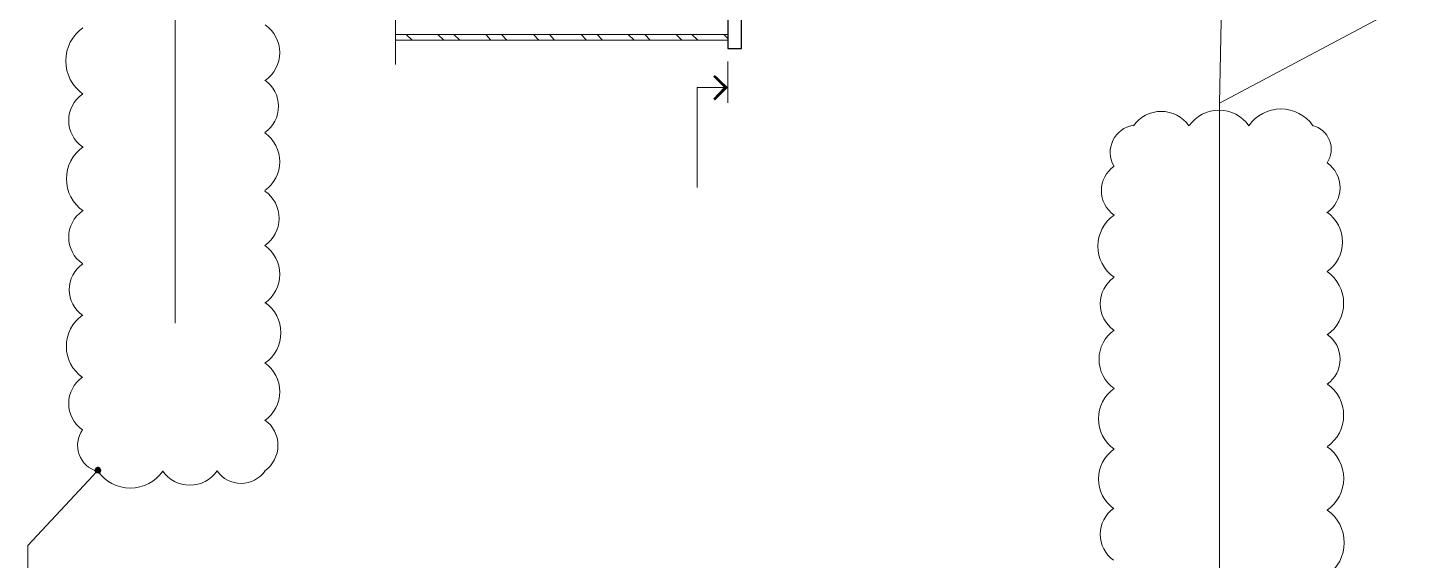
# Model space of a CAD drawing. Header units: millimetres. Extents: x -356862 to 418287, y 0 to 839748.
# Drawn here: x 28.583 to 32.504, y 21.087 to 22.592 of the extents above; entities that cross this region are included whole.
import ezdxf

# ---------------------------------------------------------------- set-up
doc = ezdxf.new("R2010")
doc.units = ezdxf.units.MM
doc.layers.add('PDF _Геометрия', color=7, linetype='Continuous', true_color=0xbababa)
doc.layers.add('PDF _Сплошная заливка', color=7, linetype='Continuous', true_color=0xf50000)

msp = doc.modelspace()

# ---------------------------------------------------------------- linework, layer by layer
at = {"layer": 'PDF _Геометрия', "color": 7, "lineweight": 5}
msp.add_lwpolyline([(29.6229, 32.3228), (29.6229, 32.2545), (29.6229, 27.463), (29.5096, 27.4347), (29.7379, 27.378), (29.6229, 27.3497), (29.6229, 22.5565), (29.6229, 22.4882)], dxfattribs=at)
at = {"layer": 'PDF _Геометрия', "color": 251, "lineweight": 20, "true_color": 0x545454}
for points in [[(30.1546, 25.1848), (30.1379, 25.1731), (28.9996, 24.3698), (28.9996, 24.2981), (28.9996, 21.7566)], [(31.9795, 23.6115), (31.9778, 23.5932), (31.9528, 22.3782)], [(33.5294, 23.2165), (33.5128, 23.2082), (31.9528, 22.3782), (31.9528, 22.3049), (31.9528, 19.5583)]]:
    msp.add_lwpolyline(points, dxfattribs=at)
at = {"layer": 'PDF _Геометрия', "color": 7, "lineweight": 13}
msp.add_lwpolyline([(29.6229, 22.5565), (30.5629, 22.5565), (30.5629, 22.5732), (29.6229, 22.5732), (30.5629, 22.5732), (30.5629, 22.7532)], dxfattribs=at)
at = {"layer": 'PDF _Геометрия', "color": 7, "lineweight": 25}
msp.add_lwpolyline([(30.5629, 22.5332), (30.6012, 22.5332), (30.6012, 22.7532), (30.5629, 22.7532)], close=True, dxfattribs=at)
at = {"layer": 'PDF _Геометрия', "color": 8, "lineweight": 9, "true_color": 0x808080}
for points in [[(29.6246, 22.5565), (29.6229, 22.5582)], [(29.6696, 22.5565), (29.6529, 22.5732)], [(29.7596, 22.5565), (29.7429, 22.5732)], [(29.8046, 22.5565), (29.7879, 22.5732)], [(29.8929, 22.5565), (29.8779, 22.5732)], [(29.9379, 22.5565), (29.9229, 22.5732)], [(30.0279, 22.5565), (30.0129, 22.5732)], [(30.0729, 22.5565), (30.0579, 22.5732)], [(30.1629, 22.5565), (30.1479, 22.5732)], [(30.2079, 22.5565), (30.1929, 22.5732)], [(30.2979, 22.5565), (30.2812, 22.5732)], [(30.3429, 22.5565), (30.3279, 22.5732)], [(30.4329, 22.5565), (30.4162, 22.5732)], [(30.4779, 22.5565), (30.4612, 22.5732)], [(30.5629, 22.5615), (30.5512, 22.5732)]]:
    msp.add_lwpolyline(points, dxfattribs=at)
at = {"layer": 'PDF _Геометрия', "color": 112, "lineweight": 5, "true_color": 0x00b85c}
for points in [[(30.5629, 22.4965), (30.5629, 22.3799)], [(30.5629, 22.4232), (30.4762, 22.4232), (30.4762, 22.1399)]]:
    msp.add_lwpolyline(points, dxfattribs=at)
at = {"layer": 'PDF _Геометрия', "color": 1, "lineweight": 20}
for points in [[(32.2172, 22.315, 0.52054), (32.0356, 22.315, 0.52054), (31.8674, 22.3152)], [(32.2573, 22.0694, 0.52054), (32.2573, 22.21, 0.52057), (32.216, 22.3153)], [(31.6548, 22.2003, 0.52054), (31.6548, 22.0624, 0.52054), (31.6547, 21.8867)], [(29.2533, 21.8135, 0.52054), (29.2533, 21.9759, 0.52054), (29.2537, 22.1302)], [(32.2573, 21.7236, 0.52054), (32.2573, 21.9025, 0.52054), (32.2568, 22.0703)], [(31.6552, 21.7373, 0.52054), (31.6552, 21.5721, 0.52054), (31.655, 21.4011)], [(28.7376, 21.6041, 0.52054), (28.7376, 21.4553, 0.520571), (28.7799, 21.3382)], [(32.2576, 21.0442, 0.52054), (32.2576, 21.2285, 0.52054), (32.2573, 21.4075)], [(28.9643, 21.339, 0.52054), (29.1185, 21.339, 0.52054), (29.254, 21.3391)]]:
    msp.add_lwpolyline(points, format="xyb", dxfattribs=at)
msp.add_lwpolyline([(28.7746, 21.3333), (28.768, 21.3266), (28.583, 21.1283), (28.583, 20.9316), (28.583, 20.6683)], dxfattribs=at)
for centre, radius, start, end in [((28.8047, 22.4981), 0.1142, 125.0024, 234.9976), ((29.1997, 22.5214), 0.0958, 305.0024, 54.9976), ((29.2014, 22.3697), 0.0908, 305.0025, 54.9975), ((28.7897, 22.3297), 0.0908, 125.0025, 234.9975), ((31.7881, 22.2597), 0.0958, 35.0024, 144.9976), ((31.7214, 22.2397), 0.0775, 99.3384, 209.339), ((29.1964, 22.2131), 0.0992, 305.0024, 54.9976), ((28.8031, 22.1647), 0.1108, 125.0024, 234.9976), ((28.7897, 21.9997), 0.0908, 125.0025, 234.9975), ((28.7897, 21.8514), 0.0892, 125.0025, 234.9975), ((31.7064, 21.8114), 0.0908, 125.0025, 234.9975), ((29.1947, 21.7297), 0.1042, 305.0024, 54.9976), ((28.7997, 21.6914), 0.1075, 125.0024, 234.9976), ((32.2081, 21.6547), 0.0858, 305.0024, 54.9976), ((29.1964, 21.5631), 0.0992, 305.0024, 54.9976), ((32.1964, 21.4964), 0.1075, 305.0024, 54.9976), ((29.2031, 21.4114), 0.0875, 305.0024, 54.9976), ((31.7131, 21.3164), 0.1025, 125.0024, 234.9976), ((28.8731, 21.4031), 0.1125, 215.0024, 324.9976), ((31.7047, 21.1597), 0.0892, 125.0025, 234.9975)]:
    msp.add_arc(centre, radius, start, end, dxfattribs=at)
at = {"layer": 'PDF _Сплошная заливка', "color": 112, "true_color": 0x00b85c, "transparency": 33554559}
for points in [[(30.5512, 22.4232), (30.5262, 22.4582), (30.5212, 22.4532)], [(30.5629, 22.4232), (30.5512, 22.4232), (30.5262, 22.4582)], [(30.5262, 22.3865), (30.5212, 22.3915), (30.5629, 22.4232)], [(30.5212, 22.3915), (30.5629, 22.4232), (30.5512, 22.4232)]]:
    msp.add_solid(points, dxfattribs=at)
at = {"layer": 'PDF _Сплошная заливка', "color": 1, "transparency": 33554559}
for points in [[(28.7813, 21.3416), (28.7746, 21.3483), (28.7713, 21.3399)], [(28.7713, 21.3399), (28.7746, 21.3333), (28.7813, 21.3416)], [(28.7813, 21.3516), (28.7813, 21.3416), (28.7746, 21.3483)], [(28.7746, 21.3333), (28.7813, 21.3416), (28.783, 21.3316)], [(28.788, 21.3483), (28.7813, 21.3516), (28.7813, 21.3416)], [(28.7913, 21.3416), (28.7813, 21.3416), (28.788, 21.3483)], [(28.7813, 21.3416), (28.783, 21.3316), (28.7896, 21.3349)], [(28.7896, 21.3349), (28.7913, 21.3416), (28.7813, 21.3416)]]:
    msp.add_solid(points, dxfattribs=at)

doc.saveas('drawing.dxf')
